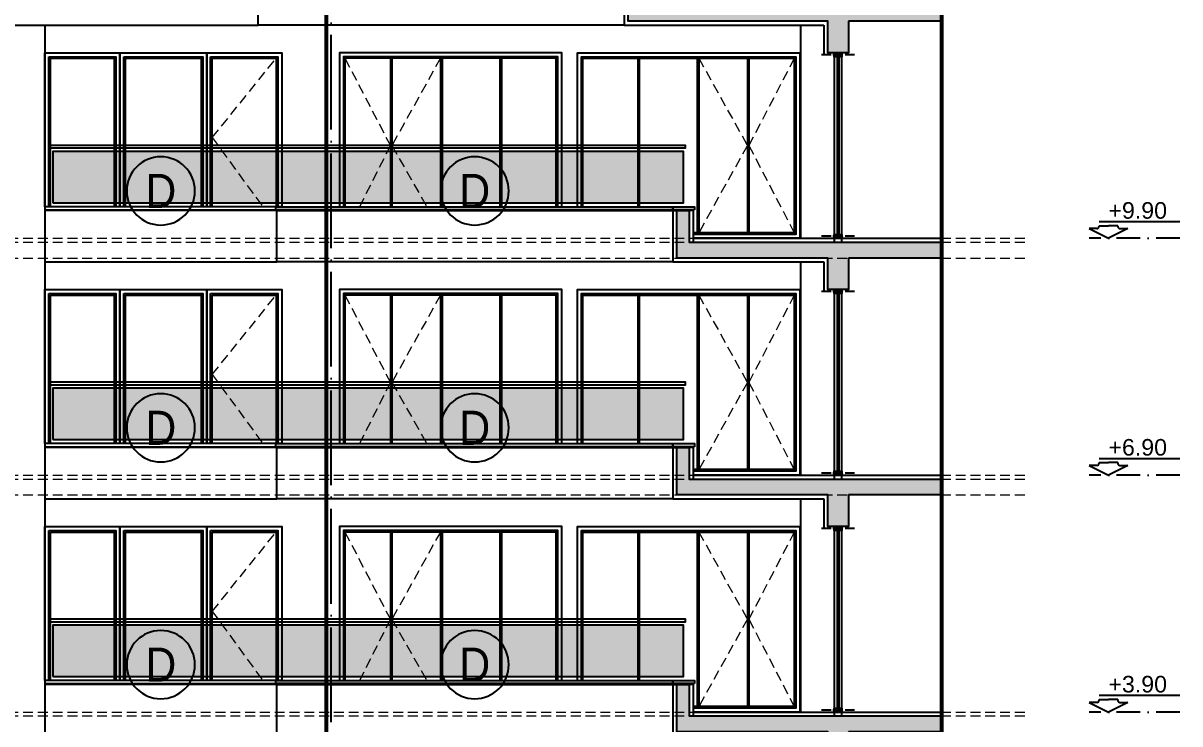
# Model space of a CAD drawing. Extents: x 9615146 to 9672346, y 4699603 to 4705703.
# Drawn here: x 9648767 to 9650232, y 4703994 to 4704881 of the extents above; entities that cross this region are included whole.
import ezdxf
from ezdxf.enums import TextEntityAlignment as Align

# ---------------------------------------------------------------- set-up
doc = ezdxf.new("R2010")
doc.units = 0
doc.header["$LTSCALE"] = 0.5
doc.header["$MEASUREMENT"] = 0
for name, pattern in [('ACAD_ISO04W100', [30, 24, -3, 0, -3]), ('DASHED', [0.75, 0.5, -0.25]), ('OSI1000', [5, 3, -1, 0, -1])]:
    doc.linetypes.add(name, pattern=pattern)
for name, color, linetype in [('_axis', 1, 'ACAD_ISO04W100'), ('_dimension_evel', 4, 'CONTINUOUS'), ('_text_spesif_window', 41, 'CONTINUOUS'), ('_view', 3, 'CONTINUOUS'), ('fasadi', 147, 'CONTINUOUS')]:
    doc.layers.add(name, color=color, linetype=linetype)
doc.layers.add('_punk', color=8, linetype='DASHED', lineweight=9)
doc.styles.add('HEB1', font='', dxfattribs={"width": 0.8, "oblique": 17})
doc.styles.add('POMESHTENIA', font='arial.ttf', dxfattribs={"width": 0.9})
doc.styles.get('HEB1').set_extended_font_data('HebarU Cyr')
pattern_1 = [(180, (19291793.80680515, 3100), (-1.5625, 3.125), [0, -3.125])]
pattern_2 = [(180, (19291793.80680515, 2800), (-1.5625, 3.125), [0, -3.125])]
pattern_3 = [(180, (19291793.80680515, 2500), (-1.5625, 3.125), [0, -3.125])]

# ---------------------------------------------------------------- blocks, each defined once
blk = doc.blocks.new('rtyre')
at = {"layer": '_dimension_evel', "ltscale": 20}
for p, q in [((-21.08991620464076, 37.79426300298655), (161.5563992843381, 37.79426284031797)), ((-21.08991621457972, 28.28064290881593), (-21.08991621457972, 26.78341123343125)), ((-21.08991621457972, 28.28064290881593), (2.484011929482222e-08, 28.28064289018948)), ((21.0899162642454, 28.28064287032612), (2.484011929482222e-08, 28.28064289018948)), ((21.0899162642454, 28.28064287032612), (21.08991626175703, 26.78341119617835)), ((-25.98991621100868, 21.88341124133149), (-43.67999989444797, 21.88341125623265)), ((-43.67999989444797, 21.88341125623265), (0, 0)), ((43.67999993170088, 21.88341117924574), (0, 0)), ((25.98991624826158, 21.88341119538381), (43.67999993170088, 21.88341117924574))]:
    blk.add_line(p, q, dxfattribs=at)
for centre, major_axis, ratio, start_param, end_param in [((-25.98991620603192, 26.78341123839346), (3.464823224053962, 3.464823224053962), 0.9999999998278931, 3.926990816057631, 5.497787142683389), ((25.98991625322378, 26.78341119245306), (-3.464823224673926, 3.464823224673926), 0.9999999994715169, 0.7853981629014264, 2.356194488915409)]:
    blk.add_ellipse(centre, major_axis=major_axis, ratio=ratio, start_param=start_param, end_param=end_param, dxfattribs=at)
at = {"layer": '_dimension_evel', "linetype": 'OSI1000', "ltscale": 20, "style": 'HEB1', "oblique": 359.9999999871126, "width": 0.79999999781503}
blk.add_attdef('+12.50', (3.974128048866987e-08, 44.24032013564283), '', height=41.99999997485429, rotation=359.9999999466392, dxfattribs=at)
blk = doc.blocks.new('fghfdg')
at = {"layer": '_text_spesif_window'}
blk.add_circle((0, 0), 18, dxfattribs=at)
at = {"layer": '_text_spesif_window', "style": 'HEB1', "text_generation_flag": 6, "width": 0.7999999999992724}
blk.add_attdef('A', text='', height=18, rotation=179.9999998932783, dxfattribs=at).set_placement((-1.862645149230957e-09, -9.232262405566871), align=Align.CENTER)

msp = doc.modelspace()

# ---------------------------------------------------------------- hatches: boundary and pattern name
at = {"layer": 'fasadi', "ltscale": 40}
h = msp.add_hatch(color=256, dxfattribs=at)
h.paths.add_polyline_path([(9649533.333326595, 4704903.838117607), (9649930.29174437, 4704903.838117693), (9649930.29174437, 4704883.838117689), (9649533.333326593, 4704883.838117609)])
h.paths.add_polyline_path([(9649786.324222105, 4704908.838117661), (9649812.206126617, 4704908.838117667), (9649812.206126617, 4704903.838117668), (9649786.324222105, 4704903.838117663)], flags=17)
h.paths.add_polyline_path([(9649786.324222105, 4704933.838117663), (9649812.206126617, 4704933.838117659), (9649812.206126617, 4704908.838117667), (9649786.324222105, 4704908.838117661)], flags=17)
h.paths.add_polyline_path([(9649786.324222105, 4704883.838117661), (9649812.206126615, 4704883.838117665), (9649812.206126617, 4704843.838117661), (9649786.324222105, 4704843.838117659)])
h.paths.add_polyline_path([(9649533.333326593, 4704943.838117337), (9649548.862469302, 4704943.838117337), (9649548.8624693, 4704908.838117613), (9649533.333326593, 4704908.838117611)])
h.paths.add_polyline_path([(9649533.333326593, 4704908.838117611), (9649548.8624693, 4704908.838117613), (9649548.862469302, 4704903.838117613), (9649533.333326595, 4704903.838117607)])
h = msp.add_hatch(dxfattribs=at)
h.set_pattern_fill('DOTS', color=256, scale=50, style=0)
h.set_pattern_definition(pattern_1)
h.paths.add_polyline_path([(9648804.403414879, 4704653.83811745), (9648804.403414879, 4704718.83811745), (9649151.385621471, 4704718.83811745), (9649151.385621471, 4704653.83811745)])
h.paths.add_polyline_path([(9649151.385621473, 4704718.83811745), (9649156.903401332, 4704718.83811745), (9649156.90340135, 4704653.83811745), (9649151.385621473, 4704653.83811745)])
h = msp.add_hatch(dxfattribs=at)
h.set_pattern_fill('DOTS', color=256, scale=50, style=0)
h.set_pattern_definition(pattern_1)
h.paths.add_polyline_path([(9649603.474509664, 4704653.83811745), (9649603.474509666, 4704718.83811745), (9649156.903401334, 4704718.83811745), (9649156.903401352, 4704653.83811745)])
h = msp.add_hatch(color=256, dxfattribs=at)
h.paths.add_polyline_path([(9649594.79812876, 4704603.838117622), (9649930.291744372, 4704603.838117691), (9649930.291744372, 4704583.838117689), (9649594.798128761, 4704583.83811762)])
h.paths.add_polyline_path([(9649786.324222103, 4704583.838117659), (9649812.206126614, 4704583.838117663), (9649812.206126615, 4704543.838117663), (9649786.324222105, 4704543.838117661)])
h.paths.add_polyline_path([(9649594.79812876, 4704643.838117342), (9649610.327271467, 4704643.838117342), (9649610.327271467, 4704608.838117626), (9649594.79812876, 4704608.83811762)])
h.paths.add_polyline_path([(9649594.79812876, 4704608.83811762), (9649610.327271467, 4704608.838117626), (9649610.327271467, 4704603.838117624), (9649594.79812876, 4704603.838117622)])
h = msp.add_hatch(dxfattribs=at)
h.set_pattern_fill('DOTS', color=256, scale=50, style=0)
h.set_pattern_definition(pattern_2)
h.paths.add_polyline_path([(9648804.403414879, 4704353.83811745), (9648804.403414879, 4704418.83811745), (9649151.385621471, 4704418.83811745), (9649151.385621471, 4704353.83811745)])
h.paths.add_polyline_path([(9649151.385621473, 4704418.83811745), (9649156.903401332, 4704418.83811745), (9649156.90340135, 4704353.83811745), (9649151.385621473, 4704353.83811745)])
h = msp.add_hatch(dxfattribs=at)
h.set_pattern_fill('DOTS', color=256, scale=50, style=0)
h.set_pattern_definition(pattern_2)
h.paths.add_polyline_path([(9649603.474509664, 4704353.83811745), (9649603.474509666, 4704418.83811745), (9649156.903401334, 4704418.83811745), (9649156.903401352, 4704353.83811745)])
h = msp.add_hatch(color=256, dxfattribs=at)
h.paths.add_polyline_path([(9649594.798128763, 4704303.838117622), (9649930.291744374, 4704303.838117691), (9649930.291744374, 4704283.838117689), (9649594.798128763, 4704283.83811762)])
h.paths.add_polyline_path([(9649786.324222106, 4704283.838117659), (9649812.206126617, 4704283.838117663), (9649812.206126617, 4704243.838117663), (9649786.324222106, 4704243.838117661)])
h.paths.add_polyline_path([(9649594.798128763, 4704343.838117341), (9649610.32727147, 4704343.838117341), (9649610.32727147, 4704308.838117624), (9649594.798128763, 4704308.83811762)])
h.paths.add_polyline_path([(9649594.798128763, 4704308.83811762), (9649610.32727147, 4704308.838117624), (9649610.32727147, 4704303.838117624), (9649594.798128763, 4704303.838117622)])
h = msp.add_hatch(dxfattribs=at)
h.set_pattern_fill('DOTS', color=256, scale=50, style=0)
h.set_pattern_definition(pattern_3)
h.paths.add_polyline_path([(9648804.403414879, 4704053.83811745), (9648804.403414879, 4704118.83811745), (9649151.385621471, 4704118.83811745), (9649151.385621471, 4704053.83811745)])
h.paths.add_polyline_path([(9649151.385621473, 4704118.83811745), (9649156.903401332, 4704118.83811745), (9649156.90340135, 4704053.83811745), (9649151.385621473, 4704053.83811745)])
h = msp.add_hatch(dxfattribs=at)
h.set_pattern_fill('DOTS', color=256, scale=50, style=0)
h.set_pattern_definition(pattern_3)
h.paths.add_polyline_path([(9649603.474509664, 4704053.83811745), (9649603.474509666, 4704118.83811745), (9649156.903401334, 4704118.83811745), (9649156.903401352, 4704053.83811745)])
h = msp.add_hatch(color=256, dxfattribs=at)
h.paths.add_polyline_path([(9649594.798128767, 4704003.838117622), (9649930.291744377, 4704003.838117691), (9649930.291744376, 4703983.838117689), (9649594.798128767, 4703983.838117618)])
h.paths.add_polyline_path([(9649786.32422211, 4703983.838117659), (9649812.206126621, 4703983.838117663), (9649812.206126621, 4703943.838117663), (9649786.324222108, 4703943.838117661)])
h.paths.add_polyline_path([(9649594.798128767, 4704043.838117341), (9649610.327271475, 4704043.838117341), (9649610.327271475, 4704008.838117622), (9649594.798128767, 4704008.83811762)])
h.paths.add_polyline_path([(9649594.798128767, 4704008.83811762), (9649610.327271475, 4704008.838117622), (9649610.327271475, 4704003.838117624), (9649594.798128767, 4704003.838117622)])

# ---------------------------------------------------------------- linework, layer by layer
at = {"layer": '_axis', "ltscale": 10}
msp.add_line((9649156.903402055, 4702945.264943951), (9649156.903402729, 4705388.083975599), dxfattribs=at)
at = {"layer": '_axis'}
for p, q in [((9649820.031419635, 4704841.338117661), (9649778.146167342, 4704841.338117654)), ((9649820.031419685, 4704611.338117659), (9649778.146167392, 4704611.338117657)), ((9649820.031419633, 4704541.338117665), (9649778.14616734, 4704541.338117655)), ((9649820.031419685, 4704311.338117661), (9649778.14616739, 4704311.338117659)), ((9649820.031419633, 4704241.338117665), (9649778.146167338, 4704241.338117655)), ((9649820.031419683, 4704011.338117663), (9649778.14616739, 4704011.338117659))]:
    msp.add_line(p, q, dxfattribs=at)
at = {"layer": '_dimension_evel', "linetype": 'OSI1000', "ltscale": 20}
for p, q in [((9650232.04528414, 4704608.838118384), (9650117.112900538, 4704608.838118406)), ((9650232.045284089, 4704308.838118387), (9650117.112900484, 4704308.838118404)), ((9650232.045284033, 4704008.838118386), (9650117.11290043, 4704008.838118402))]:
    msp.add_line(p, q, dxfattribs=at)
for points, const_width in [([(9649150.962974371, 4702945.264944136), (9649150.962974371, 4705388.083975699)], 4.999999999999999), ([(9649930.291744374, 4702945.264944149), (9649930.291744376, 4705388.083975712)], 5)]:
    msp.add_lwpolyline(points, dxfattribs=dict(at, const_width=const_width))
at = {"layer": '_punk', "ltscale": 50}
for p, q in [((9649006.403400118, 4704736.338117771), (9649087.40339015, 4704836.838117782)), ((9649174.565878948, 4704836.83811773), (9649232.017529232, 4704726.338117678)), ((9649295.48579718, 4704836.838117728), (9649234.017529232, 4704726.33811768)), ((9649622.760646233, 4704836.838117722), (9649684.228914173, 4704726.338117674)), ((9649743.680564465, 4704836.838117719), (9649686.228914173, 4704726.338117674)), ((9649006.403400118, 4704736.338117771), (9649070.543663697, 4704648.838117789)), ((9649232.017529232, 4704726.338117678), (9649192.922918122, 4704648.838117439)), ((9649234.017529232, 4704726.33811768), (9649278.32829087, 4704648.838117419)), ((9649684.228914173, 4704726.338117674), (9649622.760646226, 4704615.838117627)), ((9649686.228914173, 4704726.338117674), (9649743.680564458, 4704615.838117626)), ((9641716.87599043, 4704608.838118257), (9650039.317684485, 4704608.838117064)), ((9641716.87599043, 4704603.838118257), (9650039.317684485, 4704603.838117063)), ((9641716.875990428, 4704583.838118257), (9650039.317684485, 4704583.838117062)), ((9649006.403400118, 4704436.338117771), (9649087.40339015, 4704536.838117782)), ((9649174.565878946, 4704536.838117732), (9649232.017529234, 4704426.33811768)), ((9649295.485797178, 4704536.83811773), (9649234.017529234, 4704426.338117681)), ((9649622.760646235, 4704536.838117721), (9649684.228914177, 4704426.338117672)), ((9649743.680564469, 4704536.838117719), (9649686.228914175, 4704426.338117674)), ((9649006.403400118, 4704436.338117771), (9649070.543663697, 4704348.838117789)), ((9649232.017529234, 4704426.33811768), (9649192.922918122, 4704348.838117441)), ((9649234.017529234, 4704426.338117681), (9649278.328290869, 4704348.838117421)), ((9649684.228914177, 4704426.338117672), (9649622.76064623, 4704315.838117627)), ((9649686.228914175, 4704426.338117674), (9649743.68056446, 4704315.838117624)), ((9641716.875990376, 4704308.838118255), (9650039.317684485, 4704308.838117063)), ((9641716.875990376, 4704303.838118255), (9650039.317684485, 4704303.838117064)), ((9641716.875990374, 4704283.838118255), (9650039.317684485, 4704283.838117064)), ((9649006.403400118, 4704136.338117771), (9649087.40339015, 4704236.838117782)), ((9649174.565878946, 4704236.83811773), (9649232.017529234, 4704126.33811768)), ((9649295.485797178, 4704236.838117728), (9649234.017529232, 4704126.338117681)), ((9649622.760646237, 4704236.838117722), (9649684.228914177, 4704126.338117672)), ((9649743.680564469, 4704236.838117721), (9649686.228914177, 4704126.338117674)), ((9649006.403400118, 4704136.338117771), (9649070.543663697, 4704048.838117789)), ((9649232.017529234, 4704126.33811768), (9649192.92291812, 4704048.838117439)), ((9649234.017529232, 4704126.338117681), (9649278.328290869, 4704048.838117419)), ((9649684.228914177, 4704126.338117672), (9649622.76064623, 4704015.838117627)), ((9649686.228914177, 4704126.338117674), (9649743.680564461, 4704015.838117626)), ((9641716.875990322, 4704008.838118257), (9650039.317684485, 4704008.838117066)), ((9641716.875990322, 4704003.838118257), (9650039.317684485, 4704003.838117068))]:
    msp.add_line(p, q, dxfattribs=at)
at = {"layer": 'fasadi'}
msp.add_line((9648794.403392855, 4704878.838117818), (9648794.403392855, 4703108.838117791), dxfattribs=at)
at = {"layer": 'fasadi', "ltscale": 40}
for p, q in [((9649150.96297431, 4704648.838117447), (9649150.962974366, 4704878.838117428)), ((9649528.156945681, 4704878.838117337), (9649781.147841174, 4704878.838117341)), ((9649752.064436655, 4704608.838117624), (9649752.064436639, 4704878.838117342)), ((9649781.147841174, 4704878.838117341), (9649781.147841172, 4704841.338117657)), ((9649232.017529234, 4704836.838117728), (9649232.017529234, 4704648.838117339)), ((9649234.017529234, 4704836.838117726), (9649234.017529234, 4704648.838117341)), ((9649295.485797178, 4704836.838117728), (9649295.485797176, 4704648.838117339)), ((9649297.485797178, 4704836.838117726), (9649297.485797176, 4704648.838117339)), ((9649370.854364289, 4704836.83811773), (9649370.854364289, 4704648.838117335)), ((9649372.854364289, 4704836.838117728), (9649372.854364287, 4704648.838117337)), ((9649545.392079122, 4704836.838117728), (9649545.392079119, 4704648.838117335)), ((9649547.392079122, 4704836.838117726), (9649547.392079117, 4704648.838117335)), ((9649620.760646233, 4704836.838117722), (9649620.760646226, 4704615.838117626)), ((9649622.760646233, 4704836.838117722), (9649622.760646226, 4704615.838117627)), ((9649684.228914177, 4704836.838117721), (9649684.22891417, 4704615.838117624)), ((9649686.228914177, 4704836.838117721), (9649686.228914171, 4704615.838117626)), ((9649798.088793479, 4704838.838117657), (9649798.088793533, 4704613.838117659)), ((9649800.088793477, 4704838.838117657), (9649800.088793533, 4704613.838117657)), ((9649589.621747866, 4704643.838117342), (9649594.79812876, 4704643.838117339)), ((9649615.50365236, 4704643.838117342), (9649610.327271467, 4704643.838117341)), ((9649615.503652362, 4704643.838117342), (9649615.503652362, 4704603.838117668)), ((9649615.503652362, 4704608.838117626), (9649930.291744368, 4704608.838117622)), ((9649150.96297431, 4704348.838117445), (9649150.962974368, 4704578.838117424)), ((9649589.621747848, 4704578.838117341), (9649781.147841172, 4704578.838117342)), ((9649752.064436655, 4704308.838117624), (9649752.064436639, 4704578.838117341)), ((9649781.147841172, 4704578.838117342), (9649781.147841172, 4704541.338117657)), ((9649232.017529234, 4704536.83811773), (9649232.017529232, 4704348.838117341)), ((9649234.017529234, 4704536.838117728), (9649234.017529234, 4704348.838117341)), ((9649295.485797178, 4704536.838117728), (9649295.485797176, 4704348.838117339)), ((9649297.485797178, 4704536.838117726), (9649297.485797176, 4704348.838117339)), ((9649370.854364289, 4704536.838117732), (9649370.85436429, 4704348.838117337)), ((9649372.85436429, 4704536.83811773), (9649372.854364287, 4704348.838117339)), ((9649545.392079124, 4704536.838117726), (9649545.39207912, 4704348.838117335)), ((9649547.392079124, 4704536.838117726), (9649547.392079117, 4704348.838117335)), ((9649620.760646237, 4704536.838117721), (9649620.760646228, 4704315.838117626)), ((9649622.760646235, 4704536.838117721), (9649622.76064623, 4704315.838117627)), ((9649684.22891418, 4704536.838117721), (9649684.228914171, 4704315.838117624)), ((9649686.228914179, 4704536.838117721), (9649686.228914173, 4704315.838117624)), ((9649798.088793477, 4704538.838117659), (9649798.088793533, 4704313.838117661)), ((9649800.088793473, 4704538.838117659), (9649800.088793533, 4704313.838117659)), ((9649589.621747868, 4704343.838117341), (9649594.798128761, 4704343.838117339)), ((9649615.503652362, 4704343.838117341), (9649610.32727147, 4704343.838117339)), ((9649615.503652362, 4704343.838117342), (9649615.503652364, 4704303.838117668)), ((9649615.503652366, 4704308.838117624), (9649930.291744372, 4704308.838117622)), ((9649150.962974314, 4704048.838117449), (9649150.96297437, 4704278.838117428)), ((9649589.62174785, 4704278.838117339), (9649781.147841174, 4704278.838117342)), ((9649752.064436655, 4704008.838117624), (9649752.064436639, 4704278.838117341)), ((9649781.147841174, 4704278.838117342), (9649781.147841174, 4704241.338117657)), ((9649232.017529234, 4704236.838117728), (9649232.017529232, 4704048.838117339)), ((9649234.017529234, 4704236.838117726), (9649234.017529234, 4704048.838117339)), ((9649295.485797178, 4704236.838117728), (9649295.485797176, 4704048.838117339)), ((9649297.485797178, 4704236.838117726), (9649297.485797174, 4704048.838117337)), ((9649370.854364289, 4704236.83811773), (9649370.854364289, 4704048.838117335)), ((9649372.854364289, 4704236.838117728), (9649372.854364287, 4704048.838117337)), ((9649545.392079124, 4704236.838117728), (9649545.392079122, 4704048.838117335)), ((9649547.392079124, 4704236.838117728), (9649547.392079119, 4704048.838117335)), ((9649620.760646237, 4704236.838117722), (9649620.76064623, 4704015.838117626)), ((9649622.760646237, 4704236.838117722), (9649622.76064623, 4704015.838117627)), ((9649684.228914179, 4704236.838117721), (9649684.228914171, 4704015.838117626)), ((9649686.22891418, 4704236.838117721), (9649686.228914173, 4704015.838117626)), ((9649798.088793477, 4704238.838117661), (9649798.08879353, 4704013.838117661)), ((9649800.088793473, 4704238.838117659), (9649800.088793531, 4704013.838117659)), ((9649589.62174787, 4704043.838117342), (9649594.798128763, 4704043.838117341)), ((9649615.503652362, 4704043.838117342), (9649610.32727147, 4704043.838117341)), ((9649615.503652364, 4704043.838117342), (9649615.503652364, 4704003.838117668)), ((9649615.503652366, 4704008.838117624), (9649930.291744368, 4704008.838117624))]:
    msp.add_line(p, q, dxfattribs=at)
for points in [[(9647909.403393453, 4704878.838117346), (9649064.40211784, 4704878.83811745), (9649064.402117822, 4704943.838117452), (9647909.403393434, 4704943.83811735)], [(9649528.15694568, 4704878.838117337), (9649064.402117826, 4704878.83811745), (9649064.402117843, 4704943.83811745), (9649528.156945698, 4704943.838117339)], [(9649804.088793477, 4704843.838117657), (9649804.088793475, 4704838.838117655), (9649794.088793479, 4704838.838117655), (9649794.088793477, 4704843.838117659)], [(9649804.088793525, 4704613.838117659), (9649804.088793475, 4704838.838117655), (9649794.088793479, 4704838.838117655), (9649794.088793527, 4704613.838117657)], [(9648799.40341178, 4704726.838115691), (9649605.474509668, 4704726.838115627), (9649605.474509666, 4704722.838115633), (9648799.40341178, 4704722.838115697)], [(9648804.403414879, 4704653.83811745), (9649603.474509666, 4704653.83811745), (9649603.474509666, 4704718.83811745), (9648804.403414879, 4704718.83811745)], [(9649087.163915928, 4704648.838117464), (9648794.403392835, 4704648.838117352), (9648794.403392836, 4704644.838117348), (9649087.163915932, 4704644.83811746)], [(9649087.163915956, 4704648.838117464), (9649589.621747859, 4704648.838117339), (9649589.621747855, 4704644.838117333), (9649087.163915953, 4704644.83811746)], [(9649617.32727147, 4704644.838117333), (9649589.62174786, 4704644.838117337), (9649589.62174786, 4704648.838117341), (9649617.32727147, 4704648.838117333)], [(9648794.403392857, 4704578.838117346), (9649088.163915947, 4704578.838117454), (9649088.163915932, 4704643.838117456), (9648794.40339284, 4704643.83811735)], [(9649589.621747848, 4704578.838117339), (9649088.163915936, 4704578.838117452), (9649088.16391595, 4704643.838117456), (9649589.621747866, 4704643.838117341)], [(9649804.088793525, 4704613.838117659), (9649804.088793527, 4704608.838117659), (9649794.08879353, 4704608.838117659), (9649794.088793527, 4704613.838117657)], [(9649804.088793522, 4704603.838117655), (9649804.088793527, 4704608.838117654), (9649794.088793527, 4704608.838117659), (9649794.088793524, 4704603.838117665)], [(9649804.088793473, 4704543.838117661), (9649804.088793473, 4704538.838117657), (9649794.088793477, 4704538.838117657), (9649794.088793475, 4704543.838117659)], [(9649804.088793524, 4704313.838117661), (9649804.088793473, 4704538.838117657), (9649794.088793477, 4704538.838117657), (9649794.088793525, 4704313.838117659)], [(9648799.40341178, 4704426.838115691), (9649605.474509668, 4704426.838115627), (9649605.474509666, 4704422.838115633), (9648799.40341178, 4704422.838115697)], [(9648804.403414879, 4704353.83811745), (9649603.474509666, 4704353.83811745), (9649603.474509666, 4704418.83811745), (9648804.403414879, 4704418.83811745)], [(9649087.163915932, 4704348.838117464), (9648794.403392835, 4704348.838117349), (9648794.403392838, 4704344.838117347), (9649087.163915936, 4704344.83811746)], [(9648794.403392857, 4704278.838117345), (9649088.163915949, 4704278.838117454), (9649088.163915934, 4704343.838117456), (9648794.40339284, 4704343.838117349)], [(9649087.163915958, 4704348.838117464), (9649589.621747859, 4704348.838117337), (9649589.621747855, 4704344.838117331), (9649087.163915955, 4704344.838117458)], [(9649589.621747846, 4704278.838117337), (9649088.163915938, 4704278.838117452), (9649088.163915953, 4704343.838117454), (9649589.621747864, 4704343.838117339)], [(9649617.327271473, 4704344.838117333), (9649589.621747863, 4704344.838117337), (9649589.621747863, 4704348.838117339), (9649617.32727147, 4704348.838117333)], [(9649804.088793524, 4704313.838117661), (9649804.088793525, 4704308.838117661), (9649794.088793527, 4704308.838117661), (9649794.088793525, 4704313.838117659)], [(9649804.088793522, 4704303.838117657), (9649804.088793525, 4704308.838117655), (9649794.088793525, 4704308.838117663), (9649794.088793522, 4704303.838117667)], [(9649804.088793473, 4704243.838117661), (9649804.088793471, 4704238.838117657), (9649794.088793477, 4704238.838117657), (9649794.088793473, 4704243.838117659)], [(9649804.088793522, 4704013.838117661), (9649804.088793471, 4704238.838117657), (9649794.088793477, 4704238.838117657), (9649794.088793525, 4704013.838117659)], [(9648799.40341178, 4704126.838115691), (9649605.474509668, 4704126.838115627), (9649605.474509666, 4704122.838115633), (9648799.40341178, 4704122.838115697)], [(9648804.403414879, 4704053.83811745), (9649603.474509666, 4704053.83811745), (9649603.474509666, 4704118.83811745), (9648804.403414879, 4704118.83811745)], [(9649087.163915932, 4704048.838117465), (9648794.403392835, 4704048.838117354), (9648794.403392836, 4704044.83811735), (9649087.163915936, 4704044.838117462)], [(9648794.403392857, 4703978.838117348), (9649088.163915949, 4703978.838117456), (9649088.163915934, 4704043.838117456), (9648794.403392838, 4704043.838117352)], [(9649087.163915958, 4704048.838117465), (9649589.62174786, 4704048.838117341), (9649589.621747859, 4704044.838117335), (9649087.163915955, 4704044.838117462)], [(9649589.62174785, 4703978.838117341), (9649088.163915938, 4703978.838117454), (9649088.163915955, 4704043.838117458), (9649589.621747868, 4704043.838117342)], [(9649617.32727147, 4704044.838117331), (9649589.621747863, 4704044.838117339), (9649589.621747863, 4704048.838117341), (9649617.32727147, 4704048.838117335)], [(9649804.088793522, 4704013.838117661), (9649804.088793525, 4704008.838117663), (9649794.088793525, 4704008.838117661), (9649794.088793525, 4704013.838117659)], [(9649804.08879352, 4704003.838117659), (9649804.088793525, 4704008.838117655), (9649794.088793525, 4704008.838117663), (9649794.088793522, 4704003.838117667)]]:
    msp.add_lwpolyline(points, close=True, dxfattribs=at)
for points in [[(9649812.206126617, 4704883.838117622), (9649812.206126617, 4704843.838117659), (9649786.324222105, 4704843.838117659), (9649786.324222105, 4704883.838117622), (9649533.333326595, 4704883.838117624), (9649533.333326593, 4704943.838117339), (9649548.8624693, 4704943.838117339), (9649548.862469302, 4704903.838117667), (9649930.29174437, 4704903.838117665), (9649930.29174437, 4704883.838117618), (9649812.206126617, 4704883.838117622)], [(9649449.206314754, 4704648.838117337), (9649449.206314752, 4704843.83811773), (9649167.565878946, 4704843.83811773), (9649167.565878946, 4704648.838117342)], [(9649444.206314754, 4704648.838117337), (9649444.206314752, 4704838.838117728), (9649172.565878946, 4704838.83811773), (9649172.565878946, 4704648.838117342)], [(9649442.206314754, 4704648.838117339), (9649442.206314752, 4704836.838117728), (9649174.565878946, 4704836.83811773), (9649174.565878946, 4704648.838117342)], [(9649469.04012865, 4704648.838117339), (9649469.040128658, 4704843.83811773), (9649750.680564467, 4704843.838117721), (9649750.680564456, 4704608.838117624), (9649615.503652362, 4704608.838117626)], [(9649474.04012865, 4704648.838117337), (9649474.04012866, 4704838.838117732), (9649745.680564465, 4704838.838117722), (9649745.680564458, 4704613.838117624), (9649615.503652362, 4704613.838117624)], [(9649476.04012865, 4704648.838117339), (9649476.04012866, 4704836.83811773), (9649743.680564465, 4704836.838117719), (9649743.680564456, 4704615.838117626), (9649615.503652364, 4704615.838117626)], [(9649812.206126614, 4704583.838117624), (9649812.206126615, 4704543.838117663), (9649786.324222105, 4704543.838117661), (9649786.324222103, 4704583.838117626), (9649594.79812876, 4704583.838117626), (9649594.79812876, 4704643.838117342), (9649610.327271467, 4704643.838117342), (9649610.327271467, 4704603.83811767), (9649930.291744368, 4704603.838117667), (9649930.291744368, 4704583.83811762), (9649812.206126614, 4704583.838117624)], [(9649449.206314754, 4704348.838117339), (9649449.206314754, 4704543.83811773), (9649167.565878946, 4704543.83811773), (9649167.565878946, 4704348.838117344)], [(9649469.040128654, 4704348.838117339), (9649469.040128661, 4704543.83811773), (9649750.680564469, 4704543.838117721), (9649750.680564458, 4704308.838117622), (9649615.503652364, 4704308.838117626)], [(9649444.206314754, 4704348.838117337), (9649444.206314752, 4704538.83811773), (9649172.565878946, 4704538.838117732), (9649172.565878946, 4704348.838117344)], [(9649442.206314754, 4704348.838117337), (9649442.206314754, 4704536.83811773), (9649174.565878946, 4704536.838117732), (9649174.565878946, 4704348.838117344)], [(9649474.040128654, 4704348.838117337), (9649474.040128661, 4704538.838117732), (9649745.680564467, 4704538.838117722), (9649745.68056446, 4704313.838117624), (9649615.503652366, 4704313.838117622)], [(9649476.040128654, 4704348.838117337), (9649476.040128661, 4704536.83811773), (9649743.680564469, 4704536.838117719), (9649743.680564458, 4704315.838117624), (9649615.503652366, 4704315.838117626)], [(9649812.206126615, 4704283.838117624), (9649812.206126617, 4704243.838117663), (9649786.324222105, 4704243.838117661), (9649786.324222105, 4704283.838117624), (9649594.798128763, 4704283.838117626), (9649594.798128761, 4704343.838117341), (9649610.327271469, 4704343.838117341), (9649610.32727147, 4704303.83811767), (9649930.29174437, 4704303.838117667), (9649930.29174437, 4704283.83811762), (9649812.206126615, 4704283.838117624)], [(9649449.206314754, 4704048.838117337), (9649449.206314752, 4704243.83811773), (9649167.565878946, 4704243.83811773), (9649167.565878946, 4704048.838117342)], [(9649444.206314754, 4704048.838117337), (9649444.206314752, 4704238.838117728), (9649172.565878944, 4704238.83811773), (9649172.565878946, 4704048.838117342)], [(9649442.206314754, 4704048.838117335), (9649442.206314752, 4704236.838117728), (9649174.565878946, 4704236.83811773), (9649174.565878946, 4704048.838117342)], [(9649469.040128654, 4704048.838117339), (9649469.040128661, 4704243.83811773), (9649750.680564469, 4704243.838117721), (9649750.680564458, 4704008.838117624), (9649615.503652366, 4704008.838117626)], [(9649474.040128652, 4704048.838117339), (9649474.040128661, 4704238.838117732), (9649745.680564469, 4704238.838117722), (9649745.680564461, 4704013.838117622), (9649615.503652366, 4704013.838117622)], [(9649476.040128654, 4704048.838117339), (9649476.040128661, 4704236.838117732), (9649743.680564469, 4704236.838117721), (9649743.68056446, 4704015.838117626), (9649615.503652368, 4704015.838117626)], [(9649812.206126617, 4703983.838117624), (9649812.206126617, 4703943.838117663), (9649786.324222105, 4703943.838117663), (9649786.324222105, 4703983.838117626), (9649594.798128763, 4703983.838117626), (9649594.798128763, 4704043.838117342), (9649610.32727147, 4704043.838117342), (9649610.32727147, 4704003.83811767), (9649930.291744372, 4704003.838117667), (9649930.291744372, 4703983.83811762), (9649812.206126617, 4703983.838117624)]]:
    msp.add_lwpolyline(points, dxfattribs=at)
at = {"layer": 'fasadi'}
for points in [[(9648794.403403942, 4704843.838117782), (9648889.403393975, 4704843.838117782), (9648889.403393975, 4704648.838117789), (9648794.403403942, 4704648.838117789)], [(9648799.403403942, 4704838.838117782), (9648884.403393975, 4704838.838117782), (9648884.403393975, 4704648.838117789), (9648799.403403942, 4704648.838117789)], [(9648801.403403942, 4704836.838117782), (9648882.403393975, 4704836.838117782), (9648882.403393975, 4704648.838117789), (9648801.403403942, 4704648.838117789)], [(9648889.403393975, 4704843.838117782), (9648999.403400118, 4704843.838117782), (9648999.403400118, 4704648.838117789), (9648889.403393975, 4704648.838117789)], [(9648894.403393975, 4704838.838117782), (9648994.403400118, 4704838.838117782), (9648994.403400118, 4704648.838117789), (9648894.403393975, 4704648.838117789)], [(9648896.403393975, 4704836.838117782), (9648992.403400118, 4704836.838117782), (9648992.403400118, 4704648.838117789), (9648896.403393975, 4704648.838117789)], [(9648999.403400118, 4704843.838117782), (9649094.40339015, 4704843.838117782), (9649094.40339015, 4704648.838117789), (9648999.403400118, 4704648.838117789)], [(9649004.403400118, 4704838.838117782), (9649089.40339015, 4704838.838117782), (9649089.40339015, 4704648.838117789), (9649004.403400118, 4704648.838117789)], [(9649006.403400118, 4704836.838117782), (9649087.40339015, 4704836.838117782), (9649087.40339015, 4704648.838117789), (9649006.403400118, 4704648.838117789)], [(9648794.403403942, 4704543.838117782), (9648889.403393975, 4704543.838117782), (9648889.403393975, 4704348.838117789), (9648794.403403942, 4704348.838117789)], [(9648889.403393975, 4704543.838117782), (9648999.403400118, 4704543.838117782), (9648999.403400118, 4704348.838117789), (9648889.403393975, 4704348.838117789)], [(9648999.403400118, 4704543.838117782), (9649094.40339015, 4704543.838117782), (9649094.40339015, 4704348.838117789), (9648999.403400118, 4704348.838117789)], [(9648799.403403942, 4704538.838117782), (9648884.403393975, 4704538.838117782), (9648884.403393975, 4704348.838117789), (9648799.403403942, 4704348.838117789)], [(9648801.403403942, 4704536.838117782), (9648882.403393975, 4704536.838117782), (9648882.403393975, 4704348.838117789), (9648801.403403942, 4704348.838117789)], [(9648894.403393975, 4704538.838117782), (9648994.403400118, 4704538.838117782), (9648994.403400118, 4704348.838117789), (9648894.403393975, 4704348.838117789)], [(9648896.403393975, 4704536.838117782), (9648992.403400118, 4704536.838117782), (9648992.403400118, 4704348.838117789), (9648896.403393975, 4704348.838117789)], [(9649004.403400118, 4704538.838117782), (9649089.40339015, 4704538.838117782), (9649089.40339015, 4704348.838117789), (9649004.403400118, 4704348.838117789)], [(9649006.403400118, 4704536.838117782), (9649087.40339015, 4704536.838117782), (9649087.40339015, 4704348.838117789), (9649006.403400118, 4704348.838117789)], [(9648794.403403942, 4704243.838117782), (9648889.403393975, 4704243.838117782), (9648889.403393975, 4704048.838117789), (9648794.403403942, 4704048.838117789)], [(9648799.403403942, 4704238.838117782), (9648884.403393975, 4704238.838117782), (9648884.403393975, 4704048.838117789), (9648799.403403942, 4704048.838117789)], [(9648801.403403942, 4704236.838117782), (9648882.403393975, 4704236.838117782), (9648882.403393975, 4704048.838117789), (9648801.403403942, 4704048.838117789)], [(9648889.403393975, 4704243.838117782), (9648999.403400118, 4704243.838117782), (9648999.403400118, 4704048.838117789), (9648889.403393975, 4704048.838117789)], [(9648894.403393975, 4704238.838117782), (9648994.403400118, 4704238.838117782), (9648994.403400118, 4704048.838117789), (9648894.403393975, 4704048.838117789)], [(9648896.403393975, 4704236.838117782), (9648992.403400118, 4704236.838117782), (9648992.403400118, 4704048.838117789), (9648896.403393975, 4704048.838117789)], [(9648999.403400118, 4704243.838117782), (9649094.40339015, 4704243.838117782), (9649094.40339015, 4704048.838117789), (9648999.403400118, 4704048.838117789)], [(9649004.403400118, 4704238.838117782), (9649089.40339015, 4704238.838117782), (9649089.40339015, 4704048.838117789), (9649004.403400118, 4704048.838117789)], [(9649006.403400118, 4704236.838117782), (9649087.40339015, 4704236.838117782), (9649087.40339015, 4704048.838117789), (9649006.403400118, 4704048.838117789)]]:
    msp.add_lwpolyline(points, close=True, dxfattribs=at)

# ---------------------------------------------------------------- block references
at = {"layer": '_dimension_evel', "linetype": 'OSI1000', "ltscale": 20}
ref = msp.add_blockref('rtyre', (9650141.573700478, 4704608.838118397), dxfattribs=dict(at, xscale=0.5600000023841858, yscale=0.5600000023841858, zscale=0.5600000023841858))
ref.add_attrib('+12.50', '+9.90', (9650141.573700504, 4704633.612697676, 1.862645149447799e-09), dxfattribs={"linetype": 'OSI1000', "ltscale": 20, "height": 20.99999999999999, "style": 'POMESHTENIA'})
ref = msp.add_blockref('rtyre', (9650141.573700426, 4704308.838118402), dxfattribs=dict(at, xscale=0.5600000023841858, yscale=0.5600000023841858, zscale=0.5600000023841858))
ref.add_attrib('+12.50', '+6.90', (9650141.573700454, 4704333.612697676, 1.862645149447799e-09), dxfattribs={"linetype": 'OSI1000', "ltscale": 20, "height": 20.99999999999999, "style": 'POMESHTENIA'})
ref = msp.add_blockref('rtyre', (9650141.573700374, 4704008.838118399), dxfattribs=dict(at, xscale=0.5600000023841858, yscale=0.5600000023841858, zscale=0.5600000023841858))
ref.add_attrib('+12.50', '+3.90', (9650141.573700398, 4704033.612697674, 1.862645149447799e-09), dxfattribs={"linetype": 'OSI1000', "ltscale": 20, "height": 20.99999999999999, "style": 'POMESHTENIA'})
at = {"layer": '_view'}
ref = msp.add_blockref('fghfdg', (9648941.283654403, 4704668.838117867), dxfattribs=dict(at, xscale=-2.399999998509884, yscale=2.400000000372529, zscale=2.4, rotation=180))
ref.add_attrib('A', 'D', dxfattribs={"layer": '_text_spesif_window', "height": 43.2, "rotation": 1.067217057814492e-07, "style": 'POMESHTENIA', "width": 0.9}).set_placement((9648941.283654403, 4704668.838117867), align=Align.MIDDLE)
ref = msp.add_blockref('fghfdg', (9649338.892831892, 4704668.838117862), dxfattribs=dict(at, xscale=-2.399999998509884, yscale=2.400000000372529, zscale=2.4, rotation=180))
ref.add_attrib('A', 'D', dxfattribs={"layer": '_text_spesif_window', "height": 43.2, "rotation": 1.067217057814492e-07, "style": 'POMESHTENIA', "width": 0.9}).set_placement((9649338.892831892, 4704668.838117862), align=Align.MIDDLE)
ref = msp.add_blockref('fghfdg', (9648941.283654334, 4704368.838117866), dxfattribs=dict(at, xscale=-2.399999998509884, yscale=2.400000000372529, zscale=2.4, rotation=180))
ref.add_attrib('A', 'D', dxfattribs={"layer": '_text_spesif_window', "height": 43.2, "rotation": 1.067217057814492e-07, "style": 'POMESHTENIA', "width": 0.9}).set_placement((9648941.283654334, 4704368.838117866), align=Align.MIDDLE)
ref = msp.add_blockref('fghfdg', (9649338.892831823, 4704368.838117861), dxfattribs=dict(at, xscale=-2.399999998509884, yscale=2.400000000372529, zscale=2.4, rotation=180))
ref.add_attrib('A', 'D', dxfattribs={"layer": '_text_spesif_window', "height": 43.2, "rotation": 1.067217057814492e-07, "style": 'POMESHTENIA', "width": 0.9}).set_placement((9649338.892831823, 4704368.838117861), align=Align.MIDDLE)
ref = msp.add_blockref('fghfdg', (9648941.283654405, 4704068.838117869), dxfattribs=dict(at, xscale=-2.399999998509884, yscale=2.400000000372529, zscale=2.4, rotation=180))
ref.add_attrib('A', 'D', dxfattribs={"layer": '_text_spesif_window', "height": 43.2, "rotation": 1.067217057814492e-07, "style": 'POMESHTENIA', "width": 0.9}).set_placement((9648941.283654405, 4704068.838117869), align=Align.MIDDLE)
ref = msp.add_blockref('fghfdg', (9649338.892831894, 4704068.838117864), dxfattribs=dict(at, xscale=-2.399999998509884, yscale=2.400000000372529, zscale=2.4, rotation=180))
ref.add_attrib('A', 'D', dxfattribs={"layer": '_text_spesif_window', "height": 43.2, "rotation": 1.067217057814492e-07, "style": 'POMESHTENIA', "width": 0.9}).set_placement((9649338.892831894, 4704068.838117864), align=Align.MIDDLE)

doc.saveas('drawing.dxf')
